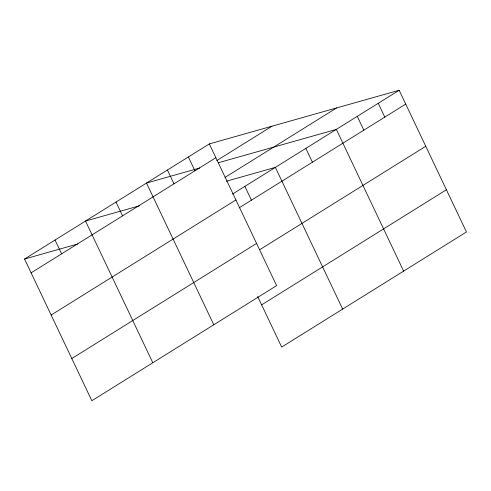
<?xml version="1.0" encoding="UTF-8"?>
<svg xmlns="http://www.w3.org/2000/svg" width="491" height="491" viewBox="0 0 491 491"><rect width="100%" height="100%" fill="white"/><g stroke="black" fill="none" stroke-linecap="round" stroke-linejoin="round"><path stroke-width="0.74" d="M209.319 143.918L276.611 285.633L91.842 400.742L24.55 259.027L209.319 143.918L399.158 90.258L466.45 231.973L281.681 347.082L257.707 296.589M31.111 272.836L215.874 157.734M216.758 160.606L271.965 126.212M225.044 177.411L336.513 107.971M232.556 194.049L399.158 90.258M51.15 315.044L235.919 199.941M239.111 207.859L405.719 104.074M71.796 358.534L256.566 243.426M259.8 249.667L425.758 146.281M261.642 304.868L446.411 189.765M199.782 167.996L146.496 183.057L213.788 324.772M218.464 162.711L336.335 129.397L403.627 271.112M139.53 205.778L85.526 221.042L152.811 362.757M226.4 181.222L275.365 167.382L342.657 309.097M24.55 259.027L77.836 243.966M378.217 103.306L384.778 117.116M357.276 116.349L363.837 130.164M305.85 148.386L312.411 162.202M244.88 186.371L251.435 200.181M188.378 156.967L194.933 170.776M167.437 170.009L173.992 183.824M116.011 202.047L122.566 215.862M55.035 240.031L61.596 253.847"/></g></svg>
